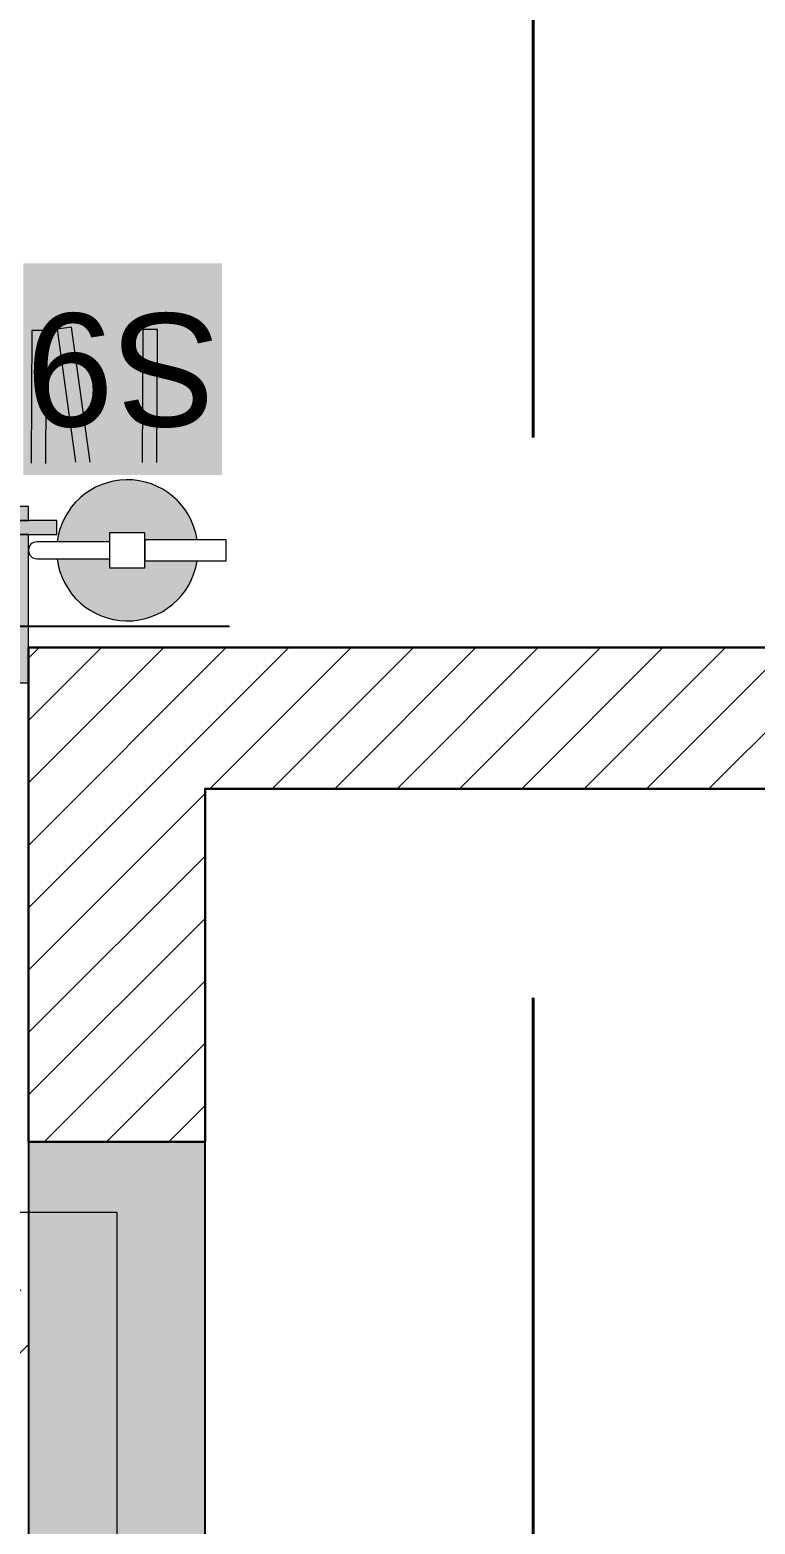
# Model space of a CAD drawing. Header units: centimetres. Extents: x 111832 to 117233, y -55119 to -48329.
# Drawn here: x 113564.6 to 113667.3, y -51586.5 to -51374.9 of the extents above; entities that cross this region are included whole.
import ezdxf

# ---------------------------------------------------------------- set-up
doc = ezdxf.new("R2010")
doc.units = ezdxf.units.CM
doc.header["$LTSCALE"] = 50
doc.header["$MEASUREMENT"] = 0
doc.linetypes.add('CONTINU', pattern=[0])
doc.linetypes.add('DASHED2', pattern=[9.524999999999999, 6.35, -3.175])
for name, color, linetype, lineweight in [('ARCHITECTE', 252, 'Continuous', 13), ('CONSOLE ISOL.', 214, 'Continuous', 15), ('ISOLATION', 252, 'Continuous', 0), ('KASETAT_Pen_No__22', 8, 'Continuous', 50), ('MACONNERIE COUPE', 7, 'Continuous', 30), ('MACONNERIE HACHURE', 253, 'Continuous', 13), ('mobilimi', 8, 'Continuous', 9)]:
    doc.layers.add(name, color=color, linetype=linetype, lineweight=lineweight)
for name, color, linetype in [('BETON COUPE', 3, 'CONTINU'), ('BETON TRAME', 252, 'Continuous'), ('TEXTE', 7, 'Continuous')]:
    doc.layers.add(name, color=color, linetype=linetype)
doc.layers.add('HORS GEL COTE', color=7, linetype='Continuous', lineweight=13, true_color=0x00661a)
doc.layers.add('KASETAT_Pen_No__176', color=7, linetype='Continuous', lineweight=15, true_color=0x93a0c6)
doc.layers.add('HYPALON', color=7, linetype='Continuous', true_color=0xffaa00)
doc.styles.add('RS_TEXT_1.50', font='arial.ttf', dxfattribs={"height": 12.5})

# ---------------------------------------------------------------- blocks, each defined once
blk = doc.blocks.new('A$C63baa0da')
at = {"layer": 'ARCHITECTE', "linetype": 'Continuous', "lineweight": 0, "true_color": 0xed1f24}
for points in [[(-65.87835279954015, -30.09711575884285), (-66.87835279954015, -30.09711575884285), (-66.87835279954015, 18.99996635723073), (-65.87835279954015, 18.99996635723073)], [(-65.87835279954015, -30.09711575884285), (-66.87835279954015, -30.09711575884285), (-66.87835279954015, 18.99996635723073), (-65.87835279954015, 18.99996635723073)], [(-59.87835279954015, -30.09711575884285), (-58.87835279954015, -30.09711575884285), (-58.87835279954015, 18.99996635723073), (-59.87835279954015, 18.99996635723073)], [(-59.87835279954015, -30.09711575884285), (-58.87835279954015, -30.09711575884285), (-58.87835279954015, 18.99996635723073), (-59.87835279954015, 18.99996635723073)]]:
    blk.add_hatch(color=240, dxfattribs=at).paths.add_polyline_path(points)
h = blk.add_hatch(color=240, dxfattribs=at)
edge = h.paths.add_edge_path()
edge.add_ellipse((-62.87835279954015, -30.09711575884285), major_axis=(-2.828427124746253, -2.828427124746253), ratio=0.9999999999999554, start_angle=-45.00000000000131, end_angle=134.9999999999987, ccw=False)
edge.add_ellipse((-62.87835279954015, -30.09711575884285), major_axis=(-2.828427124746253, -2.828427124746253), ratio=0.9999999999999554, start_angle=134.9999999999987, end_angle=314.99999999999875, ccw=False)
edge = h.paths.add_edge_path(flags=0)
edge.add_ellipse((-62.87835279954015, -30.09711575884285), major_axis=(-2.121320343559689, -2.121320343559689), ratio=0.9999999999999566, start_angle=134.9999999999987, end_angle=314.9999999999987)
edge.add_ellipse((-62.87835279954015, -30.09711575884285), major_axis=(-2.121320343559689, -2.121320343559689), ratio=0.9999999999999566, start_angle=314.9999999999988, end_angle=494.9999999999987)
h = blk.add_hatch(color=240, dxfattribs=at)
edge = h.paths.add_edge_path()
edge.add_ellipse((-62.87835279954015, -30.09711575884285), major_axis=(-2.828427124746253, -2.828427124746253), ratio=0.9999999999999554, start_angle=-45.00000000000131, end_angle=134.9999999999987, ccw=False)
edge.add_ellipse((-62.87835279954015, -30.09711575884285), major_axis=(-2.828427124746253, -2.828427124746253), ratio=0.9999999999999554, start_angle=134.9999999999987, end_angle=314.99999999999875, ccw=False)
edge = h.paths.add_edge_path(flags=0)
edge.add_ellipse((-62.87835279954015, -30.09711575884285), major_axis=(-2.121320343559689, -2.121320343559689), ratio=0.9999999999999566, start_angle=134.9999999999987, end_angle=314.9999999999987)
edge.add_ellipse((-62.87835279954015, -30.09711575884285), major_axis=(-2.121320343559689, -2.121320343559689), ratio=0.9999999999999566, start_angle=314.9999999999988, end_angle=494.9999999999987)
at = {"layer": 'KASETAT_Pen_No__176', "linetype": 'Continuous', "lineweight": 0, "true_color": 0x139b48}
for points in [[(0, 4), (-70, 4), (-70, 2), (-74, 2), (-74, 0), (-70, 0), (-70, -21), (0, -21), (0, 0), (4, 0), (4, 2), (0, 2)], [(-55.73699223616859, -30.09711575884285), (-56.73699223616859, -30.09711575884285), (-56.73699223616859, -21), (-55.73699223616859, -21)], [(-49.73699223616859, -30.09711575884285), (-48.73699223616859, -30.09711575884285), (-48.73699223616859, -21), (-49.73699223616859, -21)]]:
    blk.add_hatch(color=114, dxfattribs=at).paths.add_polyline_path(points)
h = blk.add_hatch(color=114, dxfattribs=at)
edge = h.paths.add_edge_path()
edge.add_ellipse((-52.73699223616859, -30.09711575884285), major_axis=(-2.828427124746253, -2.828427124746253), ratio=0.9999999999999554, start_angle=-45.00000000000131, end_angle=134.9999999999987, ccw=False)
edge.add_ellipse((-52.73699223616859, -30.09711575884285), major_axis=(-2.828427124746253, -2.828427124746253), ratio=0.9999999999999554, start_angle=134.9999999999987, end_angle=314.99999999999875, ccw=False)
edge = h.paths.add_edge_path(flags=0)
edge.add_ellipse((-52.73699223616859, -30.09711575884285), major_axis=(-2.121320343559689, -2.121320343559689), ratio=0.9999999999999566, start_angle=134.9999999999987, end_angle=314.9999999999987)
edge.add_ellipse((-52.73699223616859, -30.09711575884285), major_axis=(-2.121320343559689, -2.121320343559689), ratio=0.9999999999999566, start_angle=314.9999999999988, end_angle=494.9999999999987)
at = {"layer": 'KASETAT_Pen_No__22', "color": 32, "linetype": 'Continuous', "lineweight": 0, "true_color": 0xcd6928}
for p, q in [((0, 4), (-70, 4)), ((-70, 4), (-70, 2)), ((0, 2), (0, 4)), ((4, 2), (-74, 2)), ((-74, 2), (-74, 0)), ((-74, 0), (4, 0)), ((-70, 2), (0, 2)), ((0, 0), (-70, 0)), ((-70, 0), (-70, -21)), ((0, -21), (0, 0)), ((4, 0), (4, 2)), ((-70, -21), (0, -21))]:
    blk.add_line(p, q, dxfattribs=at)
at = {"layer": 'MACONNERIE COUPE'}
for points in [[(-65.87835279954015, -30.09711575884285), (-66.87835279954015, -30.09711575884285), (-66.87835279954015, 18.99996635723073), (-65.87835279954015, 18.99996635723073)], [(-65.87835279954015, -30.09711575884285), (-66.87835279954015, -30.09711575884285), (-66.87835279954015, 18.99996635723073), (-65.87835279954015, 18.99996635723073)], [(-59.87835279954015, -30.09711575884285), (-58.87835279954015, -30.09711575884285), (-58.87835279954015, 18.99996635723073), (-59.87835279954015, 18.99996635723073)], [(-59.87835279954015, -30.09711575884285), (-58.87835279954015, -30.09711575884285), (-58.87835279954015, 18.99996635723073), (-59.87835279954015, 18.99996635723073)], [(-55.73699223616859, -30.09711575884285), (-56.73699223616859, -30.09711575884285), (-56.73699223616859, -21), (-55.73699223616859, -21)], [(-55.73699223616859, -30.09711575884285), (-56.73699223616859, -30.09711575884285), (-56.73699223616859, -21), (-55.73699223616859, -21)], [(-49.73699223616859, -30.09711575884285), (-48.73699223616859, -30.09711575884285), (-48.73699223616859, -21), (-49.73699223616859, -21)], [(-49.73699223616859, -30.09711575884285), (-48.73699223616859, -30.09711575884285), (-48.73699223616859, -21), (-49.73699223616859, -21)], [(-42, -63), (-2, -63), (-2, -23), (-42, -23)], [(-39.5, -60.5), (-4.5, -60.5), (-4.5, -25.5), (-39.5, -25.5)]]:
    blk.add_lwpolyline(points, close=True, dxfattribs=at)
at = {"layer": 'MACONNERIE COUPE', "extrusion": (0, 0, -1)}
for centre, start_param, end_param in [((-62.87835279954015, -30.09711575884285), 0.7853981633974705, 3.926990816987264), ((-62.87835279954015, -30.09711575884285), 0.7853981633974705, 3.926990816987264), ((-52.73699223616859, -30.09711575884285), 0.7853981633974705, 3.926990816987264), ((-52.73699223616859, -30.09711575884285), 0.7853981633974705, 3.926990816987264), ((-62.87835279954015, -30.09711575884285), 3.926990816987264, 7.068583470577057), ((-62.87835279954015, -30.09711575884285), 3.926990816987264, 7.068583470577057), ((-52.73699223616859, -30.09711575884285), 3.926990816987264, 7.068583470577057), ((-52.73699223616859, -30.09711575884285), 3.926990816987264, 7.068583470577057)]:
    blk.add_ellipse(centre, major_axis=(-2.828427124746253, -2.828427124746253), ratio=0.9999999999999554, start_param=start_param, end_param=end_param, dxfattribs=at)
at = {"layer": 'MACONNERIE COUPE'}
for centre, start_param, end_param in [((-62.87835279954015, -30.09711575884285), 2.356194490192323, 5.497787143782116), ((-62.87835279954015, -30.09711575884285), 2.356194490192323, 5.497787143782116), ((-52.73699223616859, -30.09711575884285), 2.356194490192323, 5.497787143782116), ((-52.73699223616859, -30.09711575884285), 2.356194490192323, 5.497787143782116), ((-62.87835279954015, -30.09711575884285), 5.497787143782116, 8.639379797371909), ((-62.87835279954015, -30.09711575884285), 5.497787143782116, 8.639379797371909), ((-52.73699223616859, -30.09711575884285), 5.497787143782116, 8.639379797371909), ((-52.73699223616859, -30.09711575884285), 5.497787143782116, 8.639379797371909)]:
    blk.add_ellipse(centre, major_axis=(-2.121320343559689, -2.121320343559689), ratio=0.9999999999999566, start_param=start_param, end_param=end_param, dxfattribs=at)
at = {"layer": 'TEXTE', "attachment_point": 4, "style": 'RS_TEXT_1.50'}
for s, insert, char_height, width in [('Water', (-59.62249789945781, -9.842053306223534), 12.5, 4.547473508864641e-13), ('Venti\\Plation', (-37.45414668330341, -43.78018041417818), 10, 3.637978807091713e-13)]:
    blk.add_mtext(s, dxfattribs=dict(at, insert=insert, char_height=char_height, width=width))

msp = doc.modelspace()

# ---------------------------------------------------------------- hatches: boundary and pattern name
at = {"layer": 'BETON TRAME', "transparency": 33554559}
h = msp.add_hatch(color=256, dxfattribs=at)
h.dxf.hatch_style = 1
h.paths.add_polyline_path([(113494.3671016337, -51297.362359276), (113459.3671016337, -51297.362359276), (113459.3671016337, -50822.36234430716), (113989.3671016337, -50822.36234430716), (113989.3671016337, -51297.362359276), (113954.3671016337, -51297.362359276), (113954.3671016337, -50862.36234430716), (113744.3671016337, -50862.36234430716), (113744.3671016337, -51192.36234430716), (113704.3671016337, -51192.36234430716), (113704.3671016337, -50862.36234430716), (113494.3671016337, -50862.36234430716)])
h.paths.add_polyline_path([(113859.3671016337, -52037.36234430714), (113884.3671016337, -52037.36234430714), (113884.3671016337, -51532.36234430716), (113859.3671016337, -51532.36234430716)])
h.paths.add_polyline_path([(113564.3671016337, -52037.36234430716), (113589.3671016337, -52037.36234430716), (113589.3671016337, -51532.36234430716), (113564.3671016337, -51532.36234430716)])
h.paths.add_polyline_path([(113994.3670893612, -52012.36234430714), (113884.3671016337, -52012.36234430714), (113884.3671016337, -52037.36234430714), (113994.3670893612, -52037.36234430714)])
h.paths.add_polyline_path([(114454.3669292695, -52012.36234430716), (114354.3669283009, -52012.36234430716), (114354.3669283009, -52037.36234430716), (114454.3669292695, -52037.36234430716)])
h.paths.add_polyline_path([(114694.3668654358, -51947.36234430716), (114719.3668654358, -51947.36234430716), (114719.3668654358, -52037.36234430716), (114694.3668654358, -52037.36234430716)])
h.paths.add_polyline_path([(114719.3675878433, -51527.36226781471), (114694.3675878433, -51527.36226781471), (114694.3680740529, -51670.47383722496), (114719.3680740529, -51670.47383722496)])
h.paths.add_polyline_path([(114719.3680740528, -51207.36229019619), (114694.3680740528, -51207.36229019619), (114694.3680740528, -51347.36226781471), (114719.3680740528, -51347.36226781471)])
h.paths.add_polyline_path([(114719.3671020903, -50960.36234330089), (114639.367473248, -50960.36234430716), (114639.367473248, -50985.36234330089), (114694.3671020903, -50985.36234330089), (114694.3671020903, -51012.36234821803), (114719.3671020903, -51012.36234821803)])
h.paths.add_polyline_path([(114354.3669283009, -50960.36234430716), (114284.3671016337, -50960.36234430716), (114284.3671016337, -50985.36234430716), (114354.3669283009, -50985.36234430716)])
h.paths.add_polyline_path([(114199.3671016337, -50960.36234430714), (114184.3671016337, -50960.36234430714), (114184.3671016337, -50985.36234430714), (114199.3671016337, -50985.36234430714)])
h.paths.add_polyline_path([(113249.2557005955, -50960.36234430716), (113264.3671016337, -50960.36234430716), (113264.3671016337, -50985.36234430716), (113249.2557005955, -50985.36234430716)])
h.paths.add_polyline_path([(113094.3672749666, -50960.36234430716), (113164.3671016338, -50960.36234430716), (113164.3671016338, -50985.36234430716), (113094.3672749666, -50985.36234430716)])
h.paths.add_polyline_path([(112729.3671011772, -50960.36234330089), (112809.3667300195, -50960.36234430716), (112809.3667300195, -50985.36234330089), (112754.3671011772, -50985.36234330089), (112754.3671011772, -51032.3623266561), (112729.3671011772, -51032.3623266561)])
h.paths.add_polyline_path([(112729.3661292147, -51207.36229019619), (112754.3661292147, -51207.36229019619), (112754.3661292147, -51347.36226781471), (112729.3661292147, -51347.36226781471)])
h.paths.add_polyline_path([(112754.3673378317, -51947.36234430716), (112729.3673378317, -51947.36234430716), (112729.3673378317, -52037.36234430716), (112754.3673378317, -52037.36234430716)])
h.paths.add_polyline_path([(112994.3672759352, -52012.36233969797), (112994.367273998, -52037.36233964043), (113094.3672749666, -52037.36234430716), (113094.3672749666, -52012.3623442496)])
h.paths.add_polyline_path([(113564.3671016338, -52012.36234430714), (113454.3671139063, -52012.36234430714), (113454.3671139063, -52037.36234430714), (113564.3671016338, -52037.36234430714)])
h.paths.add_polyline_path([(112729.3666154242, -51527.36226781471), (112754.3666154242, -51527.36226781471), (112754.3661292146, -51670.47383722496), (112729.3661292146, -51670.47383722496)])
h.paths.add_polyline_path([(112919.3671016336, -51587.36214723359), (112979.3671016336, -51587.36214723359), (112979.3671016336, -51612.36214723359), (112919.3671016336, -51612.36214723359)])
h.paths.add_polyline_path([(113104.3671016338, -51587.36234434071), (113164.3671016338, -51587.36234434071), (113164.3671016338, -51612.36234434071), (113104.3671016338, -51612.36234434071)])
h.paths.add_polyline_path([(114344.3671016337, -51587.36234434071), (114284.3671016337, -51587.36234434071), (114284.3671016337, -51612.36234434071), (114344.3671016337, -51612.36234434071)])
h.paths.add_polyline_path([(114529.3671016338, -51587.36214723359), (114469.3671016338, -51587.36214723359), (114469.3671016338, -51612.36214723359), (114529.3671016338, -51612.36214723359)])
at = {"layer": 'HYPALON', "linetype": 'Continuous', "lineweight": 0, "true_color": 0xed1f24}
msp.add_hatch(color=240, dxfattribs=at).paths.add_polyline_path([(113563.6455579784, -51407.92856188985), (113591.7831069817, -51407.92856188985), (113591.7831069817, -51437.8929319775), (113563.6455579784, -51437.8929319775)])
h = msp.add_hatch(color=240, dxfattribs=at)
edge = h.paths.add_edge_path()
edge.add_ellipse((113578.355581328, -51448.58670504232), major_axis=(-7.071067811866005, -7.071067811866006), ratio=0.9999999999998976, start_angle=-38.10789742065651, end_angle=126.37307344131841, ccw=False)
edge.add_line((113568.4278424112, -51449.78670504232), (113575.855581328, -51449.78670504232))
edge.add_line((113575.855581328, -51449.78670504232), (113575.855581328, -51451.08670504232))
edge.add_line((113575.855581328, -51451.08670504232), (113580.855581328, -51451.08670504232))
edge.add_line((113580.855581328, -51451.08670504232), (113580.855581328, -51450.08670504232))
edge.add_line((113580.855581328, -51450.08670504232), (113588.2424412946, -51450.08670504232))
edge = h.paths.add_edge_path()
edge.add_line((113575.855581328, -51446.08670504232), (113575.855581328, -51447.38670504231))
edge.add_line((113575.855581328, -51447.38670504231), (113568.4278424112, -51447.38670504231))
edge.add_ellipse((113578.355581328, -51448.58670504232), major_axis=(-7.071067811866006, 7.071067811866005), ratio=0.9999999999998975, start_angle=233.6269265586816, end_angle=398.1078974206565, ccw=False)
edge.add_line((113588.2424412946, -51447.08670504232), (113580.855581328, -51447.08670504232))
edge.add_line((113580.855581328, -51447.08670504232), (113580.855581328, -51446.08670504232))
edge.add_line((113580.855581328, -51446.08670504232), (113575.855581328, -51446.08670504232))
at = {"layer": 'MACONNERIE HACHURE'}
h = msp.add_hatch(dxfattribs=at)
h.set_pattern_fill('ANSI31', color=256, scale=50, style=0)
h.set_pattern_definition([(45, (0, 5835.283011260326), (-4.419417382415921, 4.419417382415922), [])])
h.paths.add_polyline_path([(114184.3671016337, -50957.36234430716), (114184.3671016337, -50947.36234430716), (114284.3671016337, -50947.36234430716), (114284.3671016337, -50997.36234430716), (114184.3671016337, -50997.36234430716), (114184.3671016337, -50987.36234430716), (114269.3671016338, -50987.36234430716), (114269.3671016338, -50957.36234430716)])
h.paths.add_polyline_path([(112729.3673378317, -52037.3623351611), (112649.3668889378, -52037.3623351611), (112649.3668889378, -52012.36234430714), (112729.3673378317, -52012.36234430714)])
h.paths.add_polyline_path([(114719.3668654358, -52037.3623351611), (114799.3673143297, -52037.3623351611), (114799.3673143297, -52012.36234430714), (114719.3668654358, -52012.36234430714)])
h.paths.add_polyline_path([(114799.3672239947, -52012.36234430714), (114824.3672239947, -52012.36234430714), (114824.3672243166, -51972.36226895564), (114799.3672243166, -51972.36226895564)])
h.paths.add_polyline_path([(114694.3668654358, -51940.47383722496), (114719.3668654358, -51940.47383722496), (114719.3668654358, -51947.36234430716), (114694.3668654358, -51947.36234430716)])
h.paths.add_polyline_path([(112729.3673378317, -51940.47383722496), (112754.3673378317, -51940.47383722496), (112754.3673378317, -51947.36234430716), (112729.3673378317, -51947.36234430716)])
h.paths.add_polyline_path([(113757.3671016337, -50822.36234430716), (113757.3671016337, -50707.36234430714), (113691.3671016337, -50707.36234430714), (113691.3671016337, -50822.36234430716), (113711.3671016337, -50822.36234430716), (113711.3671016337, -50727.36234430714), (113737.3671016337, -50727.36234430714), (113737.3671016337, -50822.36234430716)])
h.paths.add_polyline_path([(113459.3671682005, -50332.36234430714), (113394.3671505836, -50332.36234430714), (113394.3670986797, -50472.36247160062), (113419.3671646964, -50472.36247160062), (113419.3671518216, -50357.36234430714), (113459.3671674555, -50357.36234564825)])
h.paths.add_polyline_path([(113989.3670998456, -50332.36234430714), (114054.3670200968, -50332.36233425514), (114054.3670200968, -50472.36246154862), (114029.367005984, -50472.36246154862), (114029.3670188589, -50357.36233425514), (113989.3671005907, -50357.36234564825)])
h.paths.add_polyline_path([(114459.367473248, -50960.36234430716), (114354.3669320262, -50960.36234430716), (114354.3669320262, -50985.36234430716), (114459.367473248, -50985.36234430716)])
h.paths.add_polyline_path([(112989.3667300195, -50960.36234430716), (113094.3672712413, -50960.36234430716), (113094.3672712413, -50985.36234430716), (112989.3667300195, -50985.36234430716)])
h.paths.add_polyline_path([(114719.3667708876, -51192.47373893796), (114694.3667782533, -51192.47373893796), (114694.367753442, -51207.36229019619), (114719.3677460763, -51207.36229019619)])
h.paths.add_polyline_path([(112649.3667869681, -50752.25092415041), (112624.3667869681, -50752.25092415041), (112624.3667883305, -50697.36372887014), (112649.3667883305, -50697.36372887014)])
h.paths.add_polyline_path([(112649.3668006036, -51007.36256077705), (112624.3668006036, -51007.36256077705), (112624.3669504073, -50937.36232117373), (112649.3669504073, -50937.36232117373)])
h.paths.add_polyline_path([(112649.3667932374, -51192.47373893796), (112624.3668006031, -51192.47373893796), (112624.3668006031, -51347.36226781471), (112649.3667932374, -51347.36226781471)])
h.paths.add_polyline_path([(112649.3668006036, -51592.36234430717), (112624.3668006036, -51592.36234430717), (112624.3667743325, -51552.36226781469), (112649.3667743325, -51552.36226781469)])
h.paths.add_polyline_path([(114799.3674418787, -50752.25092415041), (114824.3674418787, -50752.25092415041), (114824.3674406866, -50697.36372887014), (114799.3674406866, -50697.36372887014)])
h.paths.add_polyline_path([(114799.3674289351, -51007.36256077705), (114824.3674289351, -51007.36256077705), (114824.3674272214, -50937.36232117373), (114799.3674272214, -50937.36232117373)])
h.paths.add_polyline_path([(114799.3674357798, -51192.47373893796), (114824.367428414, -51192.47373893796), (114824.367428414, -51347.36226781471), (114799.3674357798, -51347.36226781471)])
h.paths.add_polyline_path([(114799.367428935, -51600.36236586859), (114824.367428935, -51600.36236586859), (114824.367428935, -51552.36226781469), (114799.367428935, -51552.36226781469)])
h.paths.add_polyline_path([(112754.3664287551, -51587.36186597944), (112919.3671016336, -51587.36214723359), (112919.3671016336, -51612.36235026801), (112754.3664287551, -51612.36206901386)])
h.paths.add_polyline_path([(112979.3671016336, -51587.36214723359), (112982.3982093743, -51587.36214723359), (112982.3982093743, -51612.36235026801), (112979.3671016336, -51612.36235026801)])
h.paths.add_polyline_path([(113077.3982093744, -51587.36234490362), (113104.3671016338, -51587.36234490362), (113104.3671016338, -51612.36234434071), (113077.3982093744, -51612.36234434071)])
h.paths.add_polyline_path([(114469.3671016338, -51587.36214723359), (114466.3359938932, -51587.36214723359), (114466.3359938932, -51612.36235026801), (114469.3671016338, -51612.36235026801)])
h.paths.add_polyline_path([(114371.3359938931, -51587.36234490362), (114344.3671016337, -51587.36234490362), (114344.3671016337, -51612.36234434071), (114371.3359938931, -51612.36234434071)])
h.paths.add_polyline_path([(114004.3671016337, -50960.36234430716), (113989.367105359, -50960.36234430716), (113989.367105359, -50985.36234430716), (114004.3671016337, -50985.36234430716)])
h.paths.add_polyline_path([(112729.3671080863, -51192.47373893796), (112754.3671007206, -51192.47373893796), (112754.3661255319, -51207.36229019619), (112729.3661328976, -51207.36229019619)])
h.paths.add_polyline_path([(113189.3670999566, -51417.36234430716), (113177.3670999566, -51417.36234430716), (113177.3670999566, -51587.43708321352), (113164.3671016338, -51587.36234434071), (113164.3671016338, -51612.36234434071), (113189.3670999567, -51612.36234434071), (113189.3670999567, -51504.36234191808), (113199.3670999567, -51504.36234191808), (113199.3670999567, -51492.36234191808), (113189.3670999567, -51492.36234191808)])
h.paths.add_polyline_path([(113177.3670999566, -51290.36234430716), (113177.3670999566, -51280.36234430716), (113189.3670999566, -51280.36234430716), (113189.3670999566, -51325.36234430716), (113177.3670999566, -51325.36234430716), (113177.3670999566, -51315.36234430716), (112754.3671016337, -51315.36234430716), (112754.3671016337, -51290.36234430716)])
h.paths.add_polyline_path([(113444.3671016337, -50960.36234430716), (113459.3670979085, -50960.36234430716), (113459.3670979085, -50985.36234430716), (113444.3671016337, -50985.36234430716)])
h.paths.add_polyline_path([(113291.3670999566, -51166.36234430716), (113313.3670999566, -51166.36234430716), (113313.3670999566, -51275.36235908582), (113459.3671016337, -51275.36235908582), (113459.3671016337, -51287.362359276), (113301.3670999566, -51287.362359276), (113301.3670999566, -51178.36234430716), (113291.3670999566, -51178.36234430716)])
h.paths.add_polyline_path([(113177.3670999566, -51188.36234430716), (113189.3670999566, -51188.36234430716), (113189.3670999566, -51178.36234458747), (113199.3670999566, -51178.36234430716), (113199.3670999566, -51166.36234430716), (113189.3670999566, -51166.36234458747), (113189.3671034738, -50997.36234430716), (113264.7671016338, -50997.36234430716), (113264.7671016338, -50987.36234430716), (113179.3671016337, -50987.36234430716), (113179.3671016337, -50957.36234430716), (113264.7671016338, -50957.36234430716), (113264.7671016338, -50947.36234430716), (113164.3671016338, -50947.36234430716), (113164.3671016338, -50987.36234430716), (113177.3670999566, -50987.36234430716)])
h.paths.add_polyline_path([(113459.3671016449, -51492.36234191808), (113459.367099142, -51397.36235777205), (113494.3670991532, -51397.36235777205), (113494.3671016116, -51553.36242259077), (113564.3671016337, -51553.36242259077), (113564.3670979085, -51565.36242259077), (113459.3671016402, -51565.36242259077), (113459.3671016402, -51504.36234191808), (113449.3671016402, -51504.36234191808), (113449.3671016402, -51492.36234191808)])
h.paths.add_polyline_path([(114454.3669292695, -52012.36235009335), (114694.3668654358, -52012.36235587952), (114694.3668654358, -52037.36234430716), (114454.3669292695, -52037.36233852098)])
h.paths.add_polyline_path([(114119.3671016338, -51737.36235587949), (114119.3671016338, -51712.36235587949), (114119.3671016337, -51712.36235587952), (114119.3671016337, -51672.3623442823), (114107.3671014513, -51672.36234433202), (114107.3671014513, -51682.36234826784), (114097.3671011406, -51682.36234826784), (114097.3671011406, -51694.362342519), (114107.3671014513, -51694.362342519), (114107.3671014513, -51842.36234254914), (113884.3671016337, -51842.36229676344), (113884.367103682, -51862.36234430714), (114107.3671016336, -51862.36234430714), (114107.3671016336, -51870.36234254914), (114119.3671016336, -51870.36234254914)])
h.paths.add_polyline_path([(114694.3671089995, -51012.36234821803), (114719.3671016337, -51012.36234821803), (114719.3671016337, -51032.36234162495), (114694.3671089995, -51032.36234162495)])
h.paths.add_polyline_path([(113311.3670999569, -51786.36230039017), (113564.3670999567, -51786.36230039017), (113564.3670979085, -51806.36234254914), (113311.3670999569, -51806.36234254914), (113311.3670999569, -51816.36234254914), (113299.3670999569, -51816.36234254914), (113299.3670999568, -51504.36234191808), (113291.3670999567, -51504.36234191808), (113291.3670999567, -51492.36234191808), (113367.3671016402, -51492.36234191808), (113367.3671016402, -51504.36234191808), (113311.3670999569, -51504.36234191808)])
h.paths.add_polyline_path([(113454.3671139063, -52012.362343303), (113311.3671016339, -52012.362343303), (113311.3671016339, -51898.362341545), (113299.3671016339, -51898.362341545), (113299.3671016339, -52012.362343303), (113274.3672747574, -52012.36234430714), (113274.3672747574, -52037.36234430716), (113454.3671139063, -52037.36234330302)])
h.paths.add_polyline_path([(113537.7004349671, -51192.36234430716), (113494.3671016337, -51192.36234430716), (113494.3671016337, -51152.36234430716), (113537.7004349671, -51152.36234430716)])
h.paths.add_polyline_path([(113704.3671016337, -51192.36234430716), (113664.3671016337, -51192.36234430716), (113664.3671016337, -51152.36234430716), (113704.3671016337, -51152.36234430716)])
h.paths.add_polyline_path([(113911.0337683004, -51192.36234430716), (113954.3671016337, -51192.36234430716), (113954.3671016337, -51152.36234430716), (113911.0337683004, -51152.36234430716)])
h.paths.add_polyline_path([(113744.3671016337, -51192.36234430716), (113784.3671016337, -51192.36234430716), (113784.3671016337, -51152.36234430716), (113744.3671016337, -51152.36234430716)])
h.paths.add_polyline_path([(113589.3671016337, -52012.36234430714), (113609.3671020808, -52012.36234430714), (113609.3671020808, -52037.36234430716), (113589.3671016337, -52037.36234430716)])
h.paths.add_polyline_path([(113977.3671016466, -51565.36252724451), (113977.3671016466, -51694.362342519), (114015.3671011406, -51694.362342519), (114015.3671011406, -51682.36234430716), (113989.3671009542, -51682.36235222852), (113989.3671012785, -51534.49607762921), (114107.3671011406, -51534.49607762921), (114107.3671011406, -51590.3623442823), (114119.3671014275, -51590.3623442823), (114119.3671014275, -51522.36234430716), (113989.3671016071, -51522.49607762921), (113989.3671017273, -51397.36235901466), (113954.3671017229, -51397.36235901466), (113954.3671016337, -51553.36242259077), (113884.3670248418, -51553.36242259077), (113884.3670878852, -51565.36252724451)])
h.paths.add_polyline_path([(112754.3671016337, -52012.36234430714), (112814.3671016337, -52012.36234430714), (112814.3671016337, -52037.36234430716), (112754.3671016337, -52037.36234430717)])
h.paths.add_polyline_path([(113709.3670739612, -52012.36234430714), (113859.3671016338, -52012.36234430714), (113859.3671016338, -52037.36234430716), (113709.3670739612, -52037.36234430716)])
h.paths.add_polyline_path([(113994.3670893612, -52012.36234430714), (114107.3671016336, -52012.36234430714), (114107.3671016336, -51952.36234254914), (114119.3671016336, -51952.36234254914), (114119.3671016336, -52012.36234430714), (114354.3669283009, -52012.36235587952), (114354.3669283009, -52037.36235587954), (113994.3670893612, -52037.36234430716)])
h.paths.add_polyline_path([(113589.3671016337, -51532.36234430716), (113589.3671016337, -51482.3623568241), (113674.3671016337, -51482.3623568241), (113674.3671016337, -51462.3623568241), (113564.3671784257, -51462.3623568241), (113564.3671784257, -51532.36234430716)])
h.paths.add_polyline_path([(113774.3671016337, -51462.3623568241), (113884.3670248418, -51462.3623568241), (113884.3670248418, -51532.36234430716), (113859.3671016338, -51532.36234430716), (113859.3671016338, -51482.3623568241), (113774.3671016337, -51482.3623568241)])

# ---------------------------------------------------------------- linework, layer by layer
at = {"layer": 'BETON COUPE'}
msp.add_lwpolyline([(113564.3671016337, -52037.36234430716), (113589.3671016337, -52037.36234430716), (113589.3671016337, -51532.36234430716), (113564.3671016337, -51532.36234430716)], close=True, dxfattribs=at)
at = {"layer": 'CONSOLE ISOL.'}
msp.add_lwpolyline([(113989.3671016337, -50822.36228737755), (113459.3671016337, -50822.36228737755), (113459.3671016337, -51297.36228737755), (113494.3671016337, -51297.36230234639), (113494.3671016337, -51542.36236566116), (113576.8671784257, -51542.36236834335), (113576.8671784257, -52037.36229005974), (113871.8670632377, -52037.362289586), (113871.8669864458, -51542.3623688171), (113954.3671016337, -51542.36236660865), (113954.3671086901, -51297.36229486197), (113989.3671086901, -51297.36229486197)], close=True, dxfattribs=at)
at = {"layer": 'HORS GEL COTE', "linetype": 'DASHED2', "lineweight": 40, "ltscale": 0.5}
msp.add_line((113635.8467275301, -49130.71257505685), (113635.8467275301, -54862.41207053138), dxfattribs=at)
at = {"layer": 'HYPALON', "color": 240, "linetype": 'Continuous', "lineweight": 0, "true_color": 0xed1f24}
for p, q in [((113575.855581328, -51447.38670504231), (113565.555581328, -51447.38670504231)), ((113580.855581328, -51446.08670504232), (113575.855581328, -51446.08670504232)), ((113575.855581328, -51446.08670504232), (113575.855581328, -51451.08670504232)), ((113580.855581328, -51451.08670504232), (113580.855581328, -51446.08670504232)), ((113592.355581328, -51447.08670504232), (113580.855581328, -51447.08670504232)), ((113580.855581328, -51447.08670504232), (113580.855581328, -51450.08670504232)), ((113592.355581328, -51450.08670504232), (113592.355581328, -51447.08670504232)), ((113565.555581328, -51449.78670504232), (113575.855581328, -51449.78670504232)), ((113575.855581328, -51451.08670504232), (113580.855581328, -51451.08670504232)), ((113580.855581328, -51450.08670504232), (113592.355581328, -51450.08670504232))]:
    msp.add_line(p, q, dxfattribs=at)
at = {"layer": 'HYPALON'}
msp.add_line((113592.8462157274, -51459.36232481305), (113522.8462157274, -51459.36232481305), dxfattribs=at)
at = {"layer": 'HYPALON', "color": 240, "linetype": 'Continuous', "lineweight": 0, "true_color": 0xed1f24}
for centre, major_axis, ratio, start_param, end_param in [((113578.355581328, -51448.58670504232), (-7.071067811866008, 7.071067811866001), 0.9999999999998975, 4.077559089763978, 6.948293588182297), ((113565.555581328, -51448.58670504232), (-0.8485281374240153, 0.8485281374240143), 0.9999999999996283, 5.497787143781952, 8.639379797371745), ((113578.355581328, -51448.58670504232), (-7.071067811866001, -7.071067811866008), 0.9999999999998976, -0.6651082810027114, 2.205626217415607)]:
    msp.add_ellipse(centre, major_axis=major_axis, ratio=ratio, start_param=start_param, end_param=end_param, dxfattribs=at)
at = {"layer": 'MACONNERIE COUPE'}
msp.add_lwpolyline([(113589.3671016337, -51532.36234430716), (113589.3671016337, -51482.3623568241), (113674.3671016337, -51482.3623568241), (113674.3671016337, -51462.3623568241), (113564.3671784257, -51462.3623568241), (113564.3671784257, -51532.36234430716)], close=True, dxfattribs=at)
at = {"layer": 'mobilimi'}
for points in [[(113566.8007988029, -51436.27086501333), (113566.8919879638, -51417.45135865684), (113564.8161219398, -51417.44130013182), (113564.7249327798, -51436.26080648831)], [(113573.0888170639, -51436.08949492636), (113570.4527182367, -51416.96562899786), (113568.3962729659, -51417.24909641824), (113570.9918971176, -51436.07933438427)], [(113582.5469423227, -51436.13532389092), (113582.6381314827, -51417.31581753443), (113580.5622654597, -51417.30575900941), (113580.4710762997, -51436.12526536497)]]:
    msp.add_lwpolyline(points, dxfattribs=at)

# ---------------------------------------------------------------- block references
at = {"layer": 'ISOLATION', "ltscale": 0.5}
msp.add_blockref('A$C63baa0da', (113564.367070402, -51446.36232164472), dxfattribs=at)

# ---------------------------------------------------------------- texts
at = {"layer": 'HYPALON', "color": 7, "insert": (113577.71433248, -51422.91074693367), "char_height": 16, "width": 185.0559961771141, "attachment_point": 5, "rotation": 179.9999999997994, "style": 'RS_TEXT_1.50'}
msp.add_mtext('S9', dxfattribs=at)

doc.saveas('drawing.dxf')
